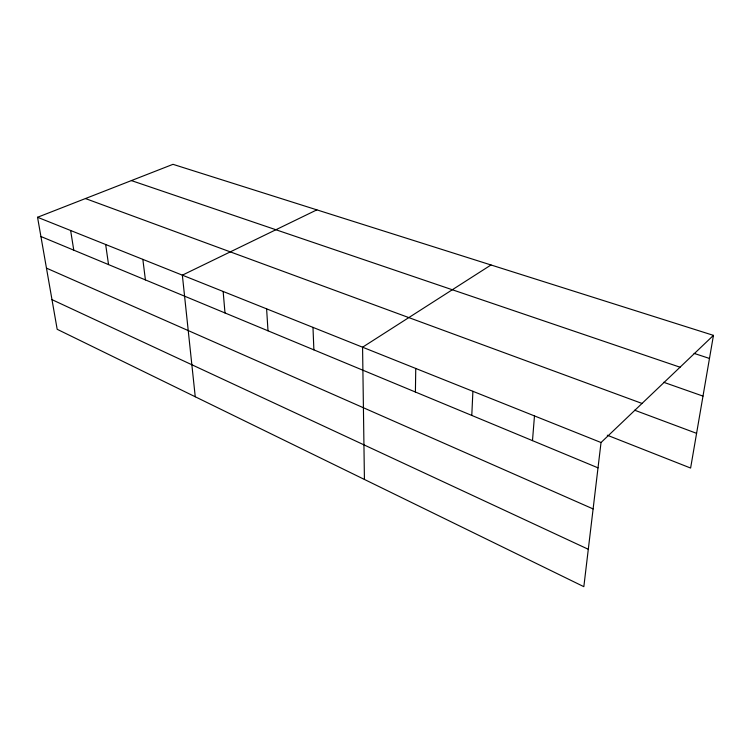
<?xml version="1.0" encoding="UTF-8"?>
<svg xmlns="http://www.w3.org/2000/svg" width="751" height="751" viewBox="0 0 751 751"><rect width="100%" height="100%" fill="white"/><g stroke="black" fill="none" stroke-linecap="round" stroke-linejoin="round"><path stroke-width="1.13" d="M415.406 392.013L415.754 368.459M471.788 415.425L472.895 391.299M532.487 440.63L534.477 415.913M713.45 335.368L601.035 442.527L583.837 586.672L57.179 329.295L37.55 217.274L172.993 164.328L713.45 335.368L690.61 468.051L607.296 435.223M491.013 264.972L362.573 347.206L364.423 479.448M316.856 209.858L182.352 275.157L195.251 396.763M694.112 353.392L709.479 358.452M131.387 180.587L680.049 367.211M663.696 382.287L702.992 396.106M85.454 198.555L642.03 403.447M634.679 410.215L696.581 433.336M37.55 217.274L601.035 442.527M40.92 236.518L598.012 467.845M46.459 268.126L593.112 508.925M51.988 299.649L588.296 549.281M70.632 230.501L73.767 250.158M105.666 244.507L108.538 264.596M142.84 259.367L145.412 279.907M223.15 291.472L224.99 312.951M266.605 308.839L268.004 330.815M312.979 327.38L313.88 349.863"/></g></svg>
